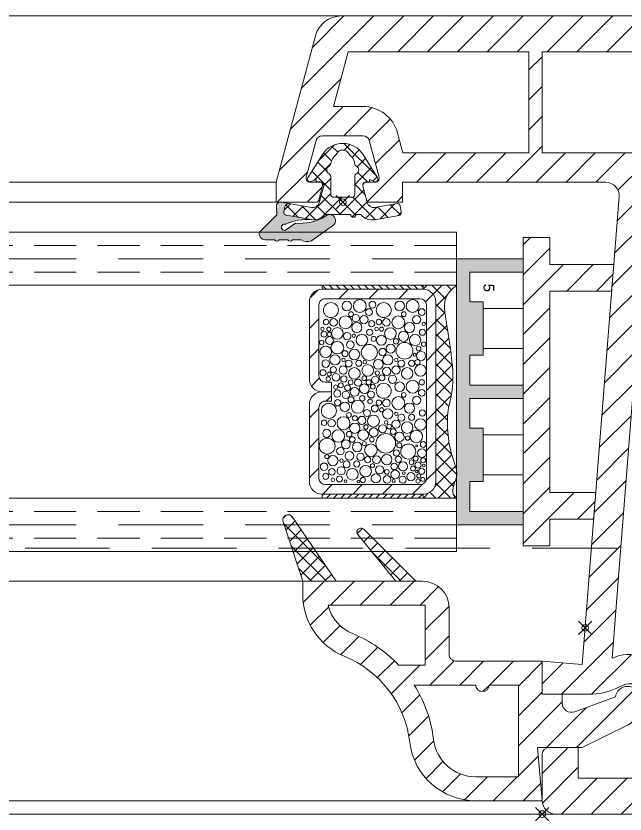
# Model space of a CAD drawing. Header units: millimetres. Extents: x -20000 to 230000, y -17405 to 24510.
# Drawn here: x 145219 to 145264.7, y -5972.1 to -5912.1 of the extents above; entities that cross this region are included whole.
import ezdxf

# ---------------------------------------------------------------- set-up
doc = ezdxf.new("R2010")
doc.units = ezdxf.units.MM
doc.header["$PDMODE"] = 35
doc.header["$PDSIZE"] = 0.5
doc.linetypes.add('CACHE', pattern=[9.524999999999999, 6.35, -3.175])
doc.layers.get('0').update_dxf_attribs({"lineweight": 13})
doc.layers.add('0 - Invisible', color=43, linetype='Continuous', lineweight=0, plot=False)
for name, color, linetype, lineweight in [('1 - Acier', 160, 'Continuous', 13), ('1 - INTERROMPU', 253, 'CACHE', 13), ('1 - Joint', 7, 'Continuous', 13), ('1 - PVC', 7, 'Continuous', 13), ('1 - Silicone', 40, 'Continuous', 13), ('1 - Vitrage', 252, 'Continuous', 13)]:
    doc.layers.add(name, color=color, linetype=linetype, lineweight=lineweight)
doc.styles.get("Standard").update_dxf_attribs({"font": 'ARIALUNI.TTF'})
pattern_1 = [(45, (-2912.384163688289, -784.688370395525), (-0.561266007566822, 0.5612660075668221), []), (135, (-2912.384163688289, -784.688370395525), (-0.5612660075668221, -0.561266007566822), [])]

# ---------------------------------------------------------------- blocks, each defined once
blk = doc.blocks.new('*U426')
at = {"layer": '1 - Acier'}
h = blk.add_hatch(dxfattribs=at)
h.set_pattern_fill('ANSI31', color=256, scale=0.5, style=0)
h.set_pattern_definition([(45, (-53.19801074219868, 0), (-1.122532015133644, 1.122532015133644), [])])
h.paths.add_polyline_path([(-1.1875, 10.3477518648142, -0.4142135623730951), (-0.7124999999941792, 9.872751864837483), (-0.7124999999941792, 9.38908773806179), (0, 9.38908773806179), (0, 10.11025186482584, 0.4142135623730951), (-0.9499999999970896, 11.06025186483748), (-6.75, 11.06025186483748, 0.4142135623730951), (-7.69999999999709, 10.11025186482584), (-7.69999999999709, 2.510251864849124, 0.4142135623730951), (-6.75, 1.560251864837483), (6.75, 1.560251864837483, 0.4142135623730951), (7.69999999999709, 2.510251864849124), (7.69999999999709, 10.11025186482584, 0.4142135623730951), (6.75, 11.06025186483748), (0.9499999999970896, 11.06025186483748, 0.4142135623730951), (0, 10.11025186482584), (0, 9.38908773806179), (0.7124999999941792, 9.38908773806179), (0.7124999999941792, 9.872751864837483, -0.4142135623730951), (1.1875, 10.3477518648142), (6.51249999999709, 10.3477518648142, -0.4142135623730951), (6.98750000000291, 9.872751864837483), (6.98750000000291, 2.747751864837483, -0.4142135623730951), (6.51249999999709, 2.272751864860766), (-6.51249999999709, 2.272751864860766, -0.4142135623730951), (-6.98750000000291, 2.747751864837483), (-6.98750000000291, 9.872751864837483, -0.4142135623730951), (-6.51249999999709, 10.3477518648142)])
at = {"layer": '1 - Silicone'}
h = blk.add_hatch(dxfattribs=at)
h.set_pattern_fill('ANSI31', color=256, scale=3, style=0)
h.set_pattern_definition([(135, (89.459622366252, 19.91780985944206), (0.2651650429449553, 0.2651650429449554), [])])
h.paths.add_polyline_path([(-8, 2.510251864849124), (-7.69999999999709, 2.510251864849124), (-7.69999999999709, 10.11025186482584), (-8, 10.11025186482584)])
h = blk.add_hatch(dxfattribs=at)
h.set_pattern_fill('ANSI31', color=256, scale=3, style=0)
h.set_pattern_definition([(45, (-89.459622366252, 19.91780985944206), (-0.2651650429449553, 0.2651650429449554), [])])
h.paths.add_polyline_path([(8, 10.11025186482584), (7.69999999999709, 10.11025186482584), (7.69999999999709, 2.510251864849124), (8, 2.510251864849124)])
h = blk.add_hatch(dxfattribs=at)
h.set_pattern_fill('ANSI37', color=256, scale=0.25, style=0)
h.set_pattern_definition([(45, (-53.19801074219868, 0), (-0.561266007566822, 0.5612660075668221), []), (135, (-53.19801074219868, 0), (-0.5612660075668221, -0.561266007566822), [])])
edge = h.paths.add_edge_path()
edge.add_arc((-6.749999999992724, 2.510251864841848), 0.9500000000043655, 179.9999999995612, 269.99999999956117, ccw=False)
edge.add_line((-7.69999999999709, 2.510251864849124), (-8, 2.510251864849124))
edge.add_line((-8, 2.510251864849124), (-8, 0))
edge.add_spline(control_points=[(-8, 0), (-7.749158888022066, 0.2996287426212803), (-7.065668919633026, 1.116054878686555), (-5.050182198901894, 0.7290615459787659), (-1.226558868540451, 0.1279857424087822), (0.4831784656707896, 0.4120076916296966), (1.645613551969291, 0.7486455142498016), (4.917681798557169, 0.5669472817680798), (6.112650846815086, -0.4317161049693823), (7.446598670867388, 0.541274897637777), (7.900112834409811, 0.09769838355714455), (8, 0)], knot_values=[0, 0, 0, 0, 1.112924404751499, 3.032488016889314, 5.381324647368125, 7.006547889452079, 8.100712161957654, 8.980185514189818, 10.78481852566003, 12.19025272182816, 12.5872383566303, 12.5872383566303, 12.5872383566303, 12.5872383566303], degree=3, periodic=0)
edge.add_line((8, -1.313833515139207e-16), (8, 2.510251864849124))
edge.add_line((8, 2.510251864849124), (7.69999999999709, 2.510251864849124))
edge.add_arc((6.749999999992724, 2.510251864841848), 0.9500000000043655, -89.99999999956123, 4.3877435018657707e-10, ccw=False)
edge.add_line((6.75, 1.560251864837483), (-6.75, 1.560251864837483))
at = {"layer": '0 - Invisible'}
for p, q in [((-8, 2.510251864849124), (-8, 0)), ((8, 2.510251864849124), (8, -1.307277034172193e-16))]:
    blk.add_line(p, q, dxfattribs=at)
at = {"layer": '1 - Acier'}
blk.add_lwpolyline([(0, 9.38908773806179), (0, 10.11025186482584, 0.414213562373095), (-0.9499999999970896, 11.06025186483748), (-6.75, 11.06025186483748, 0.414213562373095), (-7.69999999999709, 10.11025186482584), (-7.69999999999709, 2.510251864849124, 0.414213562373095), (-6.75, 1.560251864837483), (6.75, 1.560251864837483, 0.414213562373095), (7.69999999999709, 2.510251864849124), (7.69999999999709, 10.11025186482584, 0.414213562373095), (6.75, 11.06025186483748), (0.9499999999970896, 11.06025186483748, 0.414213562373095), (0, 10.11025186482584)], format="xyb", dxfattribs=at)
blk.add_lwpolyline([(0.7124999999941792, 9.38908773806179), (0.7124999999941792, 9.872751864837483, -0.414213562373095), (1.1875, 10.3477518648142), (6.51249999999709, 10.3477518648142, -0.414213562373095), (6.98750000000291, 9.872751864837483), (6.98750000000291, 2.747751864837483, -0.414213562373095), (6.51249999999709, 2.272751864860766), (-6.51249999999709, 2.272751864860766, -0.414213562373095), (-6.98750000000291, 2.747751864837483), (-6.98750000000291, 9.872751864837483, -0.414213562373095), (-6.51249999999709, 10.3477518648142), (-1.1875, 10.3477518648142, -0.414213562373095), (-0.7124999999941792, 9.872751864837483), (-0.7124999999941792, 9.38908773806179)], format="xyb", close=True, dxfattribs=at)
at = {"layer": '1 - PVC'}
for centre, radius in [((-4.729942031975952, 10.08358506078366), 0.1304911944690592), ((-3.704551276110578, 10.13459974146099), 0.1706840304579873), ((-2.9942533528083, 9.836914076586254), 0.4350627535295644), ((-1.424754199746531, 10.03242908604443), 0.23174295410294), ((4.086012864951044, 9.723909323860426), 0.5965953680038724), ((5.642444611657993, 9.955695558921434), 0.2826706941264143), ((-6.137497066985816, 9.444137261423748), 0.5630221853439252), ((-5.241780187585391, 9.8022279246361), 0.2047352622431617), ((-4.704349802937941, 9.597604895650875), 0.153551232507084), ((-4.331740212684963, 9.965691577497637), 0.2186615354125711), ((-4.322448524762876, 9.564384946745122), 0.159941097440524), ((-3.849088644201402, 9.547813578421483), 0.2933412438399373), ((-2.115735816900269, 9.827806057000998), 0.2860947211152762), ((-1.322386568615912, 9.572027053276543), 0.1491651863775305), ((-0.9640996455273125, 9.64876058039954), 0.1638331219848229), ((1.441539900013595, 9.597604605660308), 0.5630221853439252), ((2.362849008452031, 9.392981576675083), 0.2815106643214449), ((2.33725677941402, 9.95569526887266), 0.2047352622431617), ((3.126904186618049, 9.7572517155495), 0.3023552766260995), ((4.87468716406147, 9.751072239887435), 0.153551232507084), ((5.181790057424223, 9.290669917187188), 0.3838787237936003), ((6.026323335448978, 9.367403734300751), 0.2427728045124336), ((6.359018029499566, 9.827806057000998), 0.2288759560871696), ((-5.21618795854738, 9.239514232438523), 0.2815106643214449), ((-4.386974135530181, 8.961626380507369), 0.4350627535295644), ((-3.321527250576764, 8.959829485131195), 0.479233124035237), ((-2.397246909575188, 9.13720257289242), 0.3838787237936003), ((-1.655081691031228, 9.265092074812856), 0.2303274912864026), ((-1.092059505681391, 9.060469045769423), 0.286121301862599), ((-0.3498938587872544, 9.086046888143755), 0.1556669747409229), ((0.1363524961197982, 8.958157386281528), 0.2671750342862675), ((0.8273341132880887, 8.932579253916629), 0.241396616526147), ((3.331837526406161, 8.89254573659855), 0.4718566315283974), ((4.469553095346782, 8.732422394386958), 0.2818196533036593), ((6.563753291746252, 8.8046897520544), 0.2186426451905882), ((6.61493732148665, 9.290669917187188), 0.1378062042965978), ((-6.444599960363121, 8.241976059798617), 0.3582869231007635), ((-5.21618795854738, 8.344287429295946), 0.4862459265646066), ((-4.171716697979718, 8.227095487731276), 0.2791177461331245), ((-2.859523877559695, 8.382427108968841), 0.2228452763525326), ((-2.397246909575188, 8.49775506358128), 0.1279594318143609), ((-1.629489461993217, 8.523332905955613), 0.3071028933647995), ((-0.9640996455273125, 8.472177221206948), 0.2359395261562955), ((-0.477853290605708, 8.702378382557072), 0.1863038658380646), ((-0.2987102574115852, 8.190820085059386), 0.2200702266678735), ((0.2387201272504171, 8.318709586921614), 0.2756123009411156), ((1.134437006650842, 8.395443404093385), 0.3582869231007635), ((2.362849008452031, 8.497754773590714), 0.4862459265646066), ((3.954380619048607, 8.321133011661004), 0.3351559899443361), ((5.181790057424223, 8.65122240781784), 0.1279594318143609), ((5.463301150099142, 8.267553612182382), 0.2559188636287217), ((5.949547505020746, 8.676800250192173), 0.3071028933647995), ((6.717304952602717, 8.344287719286513), 0.1023676311216377), ((-5.830394173623063, 7.93504108133493), 0.1791434615503249), ((-5.53449759731302, 7.571228680782951), 0.2767394945523292), ((-4.832309663106571, 7.500216600950807), 0.3838787237934866), ((-4.218175137764774, 7.727159267175011), 0.1299664162407809), ((-3.535752278345171, 7.988507714733714), 0.2815984581081064), ((-2.79809549608035, 7.68063964281464), 0.3971609110899639), ((-2.115735816900269, 8.114086267945822), 0.2559188636287217), ((-1.373570598356309, 7.679262077610474), 0.4350627535295644), ((-0.7081807818904053, 7.960619213699829), 0.1863042777245166), ((0.008393064315896481, 7.653684235236142), 0.3366046100935174), ((0.5970070503390161, 7.93504108133493), 0.2186426451905882), ((1.134437006650842, 7.423483073827811), 0.4862463549151244), ((1.748642793376348, 8.08850842557149), 0.1791434615503249), ((1.996931690897327, 7.647097596054664), 0.1894763028313595), ((2.74672730389284, 7.653683945187367), 0.3838787237934866), ((3.189364977821242, 8.077753517689416), 0.2094311075041148), ((3.592520993843209, 7.843158845498692), 0.2104071936765576), ((4.157249139272608, 7.47180047078291), 0.3608901064208443), ((4.819023803225718, 8.050400777196046), 0.333805417815091), ((6.205466368643101, 7.832729421847034), 0.4350627535295644), ((-6.444599960363121, 7.27001572959125), 0.4862463549151244), ((-5.420923649144243, 6.963080751127563), 0.3071033217153172), ((-3.886255396006163, 7.117213119461667), 0.4350627535295644), ((-2.141327617588104, 7.346749256714247), 0.2303270629358849), ((-0.6825889812025707, 7.397905231453478), 0.2671755278788019), ((-0.2219344269833528, 6.937502908753231), 0.3619205064893056), ((0.4946389908727724, 7.090970252989791), 0.2062435416014411), ((2.158113317855168, 7.116548095364124), 0.3071033217153172), ((3.256471613014583, 7.021778010268463), 0.400980866707926), ((4.902132789895404, 7.214644779072842), 0.276379983369832), ((5.437709349411307, 7.500216600950807), 0.2303270629358849), ((5.975139305708581, 6.835191249207128), 0.4350623251790466), ((6.640529122174485, 7.039814568241127), 0.1948857575772109), ((6.742896753290552, 7.372327389079146), 0.1054638133756591), ((-5.983945406129351, 6.579412245482672), 0.2557790037435552), ((-5.113820327431313, 6.374789216497447), 0.23174295410294), ((-4.47402274000342, 6.528256560734008), 0.2303270629358849), ((-2.951408347231336, 6.556981076748343), 0.6020465559035129), ((-2.227172892075032, 6.892002234148094), 0.1318541994003092), ((-1.60389766129083, 6.681723904970568), 0.4350623251790466), ((-1.015283675253158, 6.937502908753231), 0.1791434615504386), ((-0.7081807818904053, 6.604990087857004), 0.1948857575772109), ((0.2131283265480306, 6.425944901246112), 0.2571938778071938), ((0.7249664821574697, 6.502678718359675), 0.1791434615504386), ((1.59509156087006, 6.732879589719232), 0.2557790037435552), ((2.209297347595566, 6.246899714635219), 0.4469304678795466), ((2.651479486492462, 6.813138493278529), 0.1641885285907497), ((3.9012115157675, 6.939520133717451), 0.1532058727340186), ((4.396252001519315, 6.443177703855326), 0.4744361557911534), ((5.105014226995991, 6.681723904970568), 0.2303270629358849), ((-6.546967591479188, 6.323633241758216), 0.2571943040343269), ((-6.137497066985816, 5.479562413413078), 0.5630221853439252), ((-5.241780187585391, 5.837653076625429), 0.2047352622431617), ((-4.704349802937941, 6.016698553226888), 0.1378060966446493), ((-3.870769249391742, 5.649349264160264), 0.3699154485080606), ((-3.968331972893793, 6.23294094656012), 0.1887313055500331), ((-2.064552215510048, 5.88880905136466), 0.3664117266817788), ((-1.399162399044144, 5.965542578487657), 0.1618488378225483), ((-0.8873242434492568, 6.119010212772992), 0.2756125910329357), ((-0.06838276612688787, 5.479562413413078), 0.5630221853439252), ((-0.375485659489641, 6.298055399383884), 0.1809598086996435), ((0.8273341132880887, 5.837653076625429), 0.2047352622431617), ((1.262396438454743, 6.144588055147324), 0.2609819688968519), ((3.061862370930612, 6.22275853951578), 0.337742012793532), ((3.882628139865119, 5.323911548708566), 0.7389233036374208), ((3.598715452477336, 6.366909478529124), 0.170778152640939), ((5.105014226995991, 6.016698553226888), 0.2917816469250122), ((5.556164380570408, 6.320589509210549), 0.1540978381924135), ((5.872771674592514, 5.786497391876765), 0.3091993208051624), ((6.512569690356031, 6.067854237975553), 0.3442194640872885), ((-5.21618795854738, 5.274939384369645), 0.2815106643214449), ((-4.704349802937941, 5.633030047640204), 0.153551232507084), ((-4.370971784053836, 4.975713158666622), 0.4350627535295644), ((-2.983929255104158, 5.562898631789722), 0.2770954557032161), ((-2.397246909575188, 5.17262772488175), 0.3838787237936003), ((-1.527121830862598, 5.249361252004746), 0.3091993208051624), ((-1.040875475955545, 5.607451915275306), 0.2201093012692652), ((0.8529263423261, 5.274939384369645), 0.2815106643214449), ((1.364764497935539, 5.633030047640204), 0.153551232507084), ((1.671867391298292, 5.17262772488175), 0.3838787237936003), ((2.311664978726185, 5.300517226743978), 0.1378060966446493), ((2.781046912888996, 5.559704151150072), 0.2986839400837198), ((5.105014226995991, 5.249361252004746), 0.3872722664144502), ((6.026323335448978, 5.249361252004746), 0.1791430331998072), ((6.589345092434087, 5.223783409630414), 0.2861213537115745), ((-5.21618795854738, 4.379712581285276), 0.4862459265646066), ((-3.243580312817357, 4.9579438600922), 0.3418810529800306), ((-1.629489461993217, 4.558758057886735), 0.3071028933647995), ((-0.938507844824926, 4.814537061669398), 0.3091993208051624), ((0.8529263423261, 4.379712581285276), 0.4862459265646066), ((2.439624838880263, 4.558758057886735), 0.3071028933647995), ((2.622055807965808, 5.065358271676814), 0.1704230043335194), ((2.996820555301383, 4.757090889674146), 0.2163009530602672), ((5.61685238260543, 4.68664755980717), 0.2427727128522347), ((6.231058597681113, 4.609913742635399), 0.3236971775936311), ((6.717304952602717, 4.737803244555835), 0.1144380428609179), ((-6.444599960363121, 4.277401211787947), 0.3582869231007635), ((-4.163973624701612, 3.994408636237495), 0.3807645178774328), ((-3.795403336058371, 4.547453097504331), 0.2018763355555447), ((-3.07942715898389, 3.916942480660509), 0.6303294889695862), ((-2.397246909575188, 4.533180215512402), 0.1279594318143609), ((-2.115735816900269, 4.149511419935152), 0.2559188636287217), ((-0.375485659489641, 4.277401211787947), 0.3582869231007635), ((1.671867391298292, 4.533180215512402), 0.1279594318143609), ((1.953378483973211, 4.149511419935152), 0.2559188636287217), ((3.39842795667937, 4.293691541446606), 0.3549027851979092), ((4.026133098173887, 4.309264634590363), 0.1920535013713769), ((4.608928414585534, 4.523694147734204), 0.2385236552073018), ((5.079422426308156, 4.379712581285276), 0.2359395890329825), ((5.61685238260543, 4.021621918072924), 0.3433143821181857), ((6.61493732148665, 4.047200050437823), 0.2634507176108702), ((-6.444599960363121, 3.30544088158058), 0.4862463549151244), ((-5.830394173623063, 3.97046623332426), 0.1791434615503249), ((-4.832309663106571, 3.535641752940137), 0.3838787237934866), ((-2.141327617588104, 3.382174408703577), 0.2303270629358849), ((-1.373570598356309, 3.714687229541596), 0.4350627535295644), ((-0.375485659489641, 3.30544088158058), 0.4862463549151244), ((0.2387201272504171, 3.97046623332426), 0.1791434615503249), ((1.236804637766909, 3.535641752940137), 0.3838787237934866), ((1.927786683270824, 3.382174408703577), 0.2303270629358849), ((2.69554370251717, 3.714687229541596), 0.4350627535295644), ((3.484117967775092, 3.675759192148689), 0.1674285200812467), ((4.499492978735361, 3.632633703469764), 0.5666972293700361), ((6.128690966565046, 3.97046623332426), 0.1055147284599594), ((6.384609830187401, 3.433330383442808), 0.3071028933646858), ((-5.420923649144243, 2.998505903058685), 0.3071033217153172), ((-3.879544732451905, 3.117324044811539), 0.4219539562993267), ((-3.242547903035302, 2.856374907307327), 0.1705832651466646), ((-2.695370723726228, 2.665704343962716), 0.3427093886289571), ((-2.778479710395914, 3.144277475221315), 0.1121041950472819), ((-2.213751565024722, 2.942825539706973), 0.2027216166904365), ((-1.60389766129083, 2.717149056959897), 0.4350623251790466), ((0.6481906517292373, 2.998505903058685), 0.3071033217153172), ((2.46521663958265, 2.717149056959897), 0.4350623251790466), ((3.360228795092553, 3.026281346479664), 0.4631901307601599), ((4.060202620690688, 3.001524121500552), 0.07247477959026583), ((5.028238396567758, 3.075239720230456), 0.1863042777245166), ((5.309749489242677, 3.382174408703577), 0.1809602327496846), ((5.514484751489363, 2.89619424357079), 0.2317433478286518), ((5.770404043461895, 3.279862749215681), 0.1863043573527316), ((6.000731106396415, 2.998505903058685), 0.09225758446010592), ((6.717304952602717, 2.89619424357079), 0.1556669747410257), ((-5.983945406129351, 2.614837397472002), 0.2557790037435552), ((-5.102950312546454, 2.466648268920835), 0.1249587126026353), ((-4.47402274000342, 2.563681712723337), 0.2303270629358849), ((-3.576532464358024, 2.47403550540912), 0.1654692380745701), ((-0.7081807818904053, 2.614837397472002), 0.1998345246477051), ((0.08516889474412892, 2.614837397472002), 0.2557790037435552), ((1.59509156087006, 2.563681712723337), 0.2303270629358849), ((3.964704716752749, 2.506379621918313), 0.2172924322320502), ((4.618736307427753, 2.607205417181831), 0.330207592204367), ((5.156198256736388, 2.512525737984106), 0.186304357352841), ((5.540076980527374, 2.461370053235441), 0.1055147284599594), ((5.975139305708581, 2.614837397472002), 0.2288759560871696), ((6.333426228811732, 2.845038558822125), 0.1492033859373313), ((6.589345092434087, 2.538103580358438), 0.1492039024407745)]:
    blk.add_circle(centre, radius, dxfattribs=at)
at = {"layer": '1 - Silicone'}
for points in [[(-8, 10.11025186482584), (-7.69999999999709, 10.11025186482584), (-7.69999999999709, 2.510251864849124), (-8, 2.510251864849124)], [(8, 10.11025186482584), (7.69999999999709, 10.11025186482584), (7.69999999999709, 2.510251864849124), (8, 2.510251864849124)]]:
    blk.add_lwpolyline(points, close=True, dxfattribs=at)
blk.add_open_spline([(-8, 0), (-7.749158888022066, 0.2996287426212803), (-7.065668919633026, 1.116054878686555), (-5.050182198901894, 0.7290615459787659), (-1.226558868540451, 0.1279857424087822), (0.4831784656707896, 0.4120076916296966), (1.645613551969291, 0.7486455142498016), (4.917681798557169, 0.5669472817680798), (6.112650846815086, -0.4317161049693823), (7.446598670867388, 0.541274897637777), (7.900112834409811, 0.09769838355714455), (8, 0)], degree=3, knots=[0, 0, 0, 0, 1.112924404751499, 3.032488016889314, 5.381324647368125, 7.006547889452079, 8.100712161957654, 8.980185514189818, 10.78481852566003, 12.19025272182816, 12.5872383566303, 12.5872383566303, 12.5872383566303, 12.5872383566303], dxfattribs=at)
blk = doc.blocks.new('Rehau - Support calle de vitrage')
at = {"layer": '1 - PVC'}
h = blk.add_hatch(dxfattribs=at)
h.set_pattern_fill('ANSI31', color=256, scale=0.5, angle=180, style=0)
h.set_pattern_definition([(225, (-99742.68553585748, -319414.7135029583), (1.122532015133644, -1.122532015133644), [])])
h.paths.add_polyline_path([(7.570718391056289, 4.053241334130234), (7.570718391056289, 0.5969900599761786), (9.570718391056289, 0.7547003403619783), (9.570718391056289, 4.053241334130234), (11.58560638480412, 4.053241334130234), (11.58560638480412, 6.053241334130234), (-11.58560638480412, 6.053241334130234), (-11.58560638480412, 4.053241334130234), (-9.570718391056289, 4.053241334130234), (-9.570718391056289, -0.7547003404738462), (-7.570718391056289, -0.5969900600880464), (-7.570718391056289, 4.053241334130234)])
for p, q in [((-11.58560638480412, 4.053241334130234), (-11.58560638480412, 6.053241334130234)), ((-11.58560638480412, 6.053241334130234), (11.58560638480412, 6.053241334130234)), ((11.58560638480412, 6.053241334130234), (11.58560638480412, 4.053241334130234)), ((-9.570718391056289, 4.053241334130234), (-11.58560638480412, 4.053241334130234)), ((-9.570718391056289, -0.7547003404738462), (-9.570718391056289, 4.053241334130234)), ((7.570718391056289, 4.053241334130234), (-7.570718391056289, 4.053241334130234)), ((-7.570718391056289, 4.053241334130234), (-7.570718391056289, -0.5969900600880464)), ((7.570718391056289, 0.5969900599761786), (7.570718391056289, 4.053241334130234)), ((11.58560638480412, 4.053241334130234), (9.570718391056289, 4.053241334130234)), ((9.570718391056289, 4.053241334130234), (9.570718391056289, 0.7547003403619783)), ((9.570718391056289, 0.7547003403619783), (7.570718391056289, 0.5969900599761786)), ((-7.570718391056289, -0.5969900600880464), (-9.570718391056289, -0.7547003404738462))]:
    blk.add_line(p, q, dxfattribs=at)
blk.add_lwpolyline([(-11.58560638480412, 6.053241334130234), (-11.58560638480412, 4.053241334130234), (-9.570718391056289, 4.053241334130234), (-9.570718391056289, -0.7547003404738462), (-7.570718391056289, -0.5969900600880464), (-7.570718391056289, 4.053241334130234), (7.570718391056289, 4.053241334130234), (7.570718391056289, 0.5969900599761786), (9.570718391056289, 0.7547003403619783), (9.570718391056289, 4.053241334130234), (11.58560638480412, 4.053241334130234), (11.58560638480412, 6.053241334130234)], close=True, dxfattribs=at)
blk = doc.blocks.new('Rehau - Doucine 16.5x18')
at = {"layer": '1 - Joint', "linetype": 'ByBlock'}
h = blk.add_hatch(dxfattribs=at)
h.set_pattern_fill('ANSI37', color=256, scale=0.25, style=0)
h.set_pattern_definition(pattern_1)
h.paths.add_polyline_path([(-8.50000000000091, 15.5), (-8.50000000000091, 18), (-12.97440279778539, 19.47977011835519, 0.08001909372935286), (-13.10000000000036, 19.5, 0.4142135623730951), (-13.50000000000091, 19.09999999999991, 0.2487699381560555), (-13.32437368451883, 18.76885584755973)])
h = blk.add_hatch(dxfattribs=at)
h.set_pattern_fill('ANSI37', color=256, scale=0.25, style=0)
h.set_pattern_definition(pattern_1)
h.paths.add_polyline_path([(-8.50000000000091, 9.5), (-8.50000000000091, 11), (-12.01064041157342, 13.85695043761029, 0.6317989102153458), (-12.50000000000045, 13.62426406871191, 0.1989123673792611), (-12.41213203435655, 13.41213203435609)])
at = {"layer": '1 - PVC', "linetype": 'ByBlock'}
h = blk.add_hatch(dxfattribs=at)
h.set_pattern_fill('ANSI31', color=256, scale=0.5, style=0)
h.set_pattern_definition([(45, (-2912.384163688289, -784.688370395525), (-1.122532015133644, 1.122532015133644), [])])
h.paths.add_polyline_path([(-3.000000000000455, 7, -0.4142135623732283), (-2.5, 6.5), (-2.499999999999545, 0), (0, 0), (-4.547473508864641e-13, -1.500000000000114), (0.6561773323446687, -1.5, -0.5205670505521569), (1.313962166894271, -2.439414100327667), (0.1999999999989086, -5.5, 0.3811307581006518), (-0.6000000000003638, -6.397056274847273, 0.4142135623735745), (0.3029437251507261, -7.300000000000068), (0.9421511476994056, -7.300000000000068, 0.2852788825171162), (2.286756852013241, -6.464857503474832), (3.999999999999091, -2.999999999999773), (3.999999999999091, 0.3499546541038399), (8, 1.13686837721616e-13), (7.999999999999545, 5, 0.3799006046681088), (3.591390912251427, 9.964902495408069, -0.2727363566404614), (-2.87014754928623, 14.88797941848509, 0.3048489699458664), (-7.5, 18), (-8.50000000000091, 18), (-8.50000000000091, 15.5), (-8.50000000000091, 11), (-8.50000000000091, 9.5), (-8.50000000000091, 9, 0.4142135623729952), (-6.499999999999545, 7)])
h.paths.add_polyline_path([(-6.700000000000273, 8.800000000000068), (-6.700000000000273, 16.09838667696624, -0.2370242116949347), (-4.536894431543715, 14.20830682783026, 0.1067883269849329), (-2.200000000000273, 10.79224976384876), (-2.200000000000273, 8.800000000000182)], flags=16)
h.paths.add_polyline_path([(-0.7000000000002728, 9.625789604116108, 0.1117876743847759), (3.378490183840768, 8.177537597061132, -0.3799006046680456), (6.199999999999818, 5), (6.199999999999818, 1.800000000000182), (-0.7000000000002728, 1.800000000000296), (-0.7000000000007276, 4, 1), (-0.7000000000007276, 4.999999999999545)], flags=16)
at = {"layer": '1 - Joint', "linetype": 'ByBlock'}
for points in [[(-8.50000000000091, 18), (-12.97440279778539, 19.47977011835519, 0.08001909372935286), (-13.10000000000036, 19.5, 0.414213562373095), (-13.50000000000091, 19.09999999999991, 0.2487699381560556), (-13.32437368451883, 18.76885584755973), (-8.50000000000091, 15.5)], [(-8.50000000000091, 11), (-12.01064041157315, 13.85695043761007, 0.1724541519307298), (-12.20000000000027, 13.92426406871164, 0.414213562373095), (-12.50000000000045, 13.62426406871191, 0.1989123673792611), (-12.41213203435655, 13.41213203435609), (-8.50000000000091, 9.5)]]:
    blk.add_lwpolyline(points, format="xyb", dxfattribs=at)
at = {"layer": '1 - PVC', "linetype": 'ByBlock'}
for points in [[(0.3029437251516356, -7.29999999999859, -0.414213562373095), (-0.6000000000003638, -6.397056274847273, -0.3811307581005232), (0.1999999999989086, -5.5), (1.313962166894271, -2.439414100327667, 0.5205670505517884), (0.6561773323446687, -1.5), (0, -1.5), (0, 0), (-2.5, 0), (-2.500000000000455, 6.5, 0.414213562373095), (-3.000000000000455, 7), (-6.499999999999545, 6.999999999998863, -0.414213562373095), (-8.50000000000091, 9), (-8.50000000000091, 9.5), (-8.50000000000091, 11), (-8.50000000000091, 15.5), (-8.50000000000091, 18), (-7.5, 18.00000000000034, -0.3048489699458998), (-2.87014754928623, 14.88797941848509, 0.2727363566404615), (3.591390912251882, 9.964902495407728, -0.3799006046680661), (7.999999999999545, 5), (7.999999999999545, 0), (3.999999999999091, 0.3499546541038399), (3.999999999999091, -3), (2.286756852014605, -6.464857503475287, -0.2852788825170653), (0.9421511476994056, -7.300000000000068)], [(-2.200000000001637, 10.79224976385001, -0.106788326984897), (-4.536894431543715, 14.20830682783026, 0.2370242116948932), (-6.700000000000273, 16.09838667696624), (-6.700000000000273, 8.800000000000182), (-2.200000000000273, 8.800000000000182)], [(3.378490183841222, 8.17753759706136, -0.3799006046680661), (6.199999999999818, 5), (6.199999999999818, 1.800000000000182), (-0.7000000000007276, 1.800000000000182), (-0.7000000000007276, 4, 0.9999999999999999), (-0.7000000000007276, 4.999999999999545), (-0.6999999999998181, 9.62578960411588, 0.1117876743847635)]]:
    blk.add_lwpolyline(points, format="xyb", close=True, dxfattribs=at)
blk = doc.blocks.new('*U428')
at = {"layer": '1 - Joint', "linetype": 'ByBlock'}
blk.add_hatch(color=256, dxfattribs=at).paths.add_polyline_path([(2.837325350334595, 3.139991519083196), (2.837230218505284, 3.783950421553527, 0.5773502691894579), (2.837179043450761, 4.130360579289117), (2.837082144486431, 4.786281435543059, 0.5773502691909409), (2.837030969431908, 5.132691593276831), (2.836925737877665, 5.845016760584257, 0.4193348017584231), (2.27370869603874, 6.282638477367072), (0.9436061346323195, 4.973423669500335), (0.3123396824385063, 5.000109868433356, 0.4776593921746675), (0.003963884089444891, 4.649794824750643), (0.1108990051861845, 4.024656032906933, -0.406954113261026), (0.3554536081701379, 4.364833528126837), (0.7494759464625539, 4.434306012226443, -0.4186793779256662), (0.9816712415331502, 4.269069366799158), (1.304053628361999, 2.355574123706901, -0.1252863138081158), (1.658837343635242, 4.297025540807226, -1.387029410552403), (2.110892919166418, 4.301161987306841), (1.585120378506418, 3.56910120961038, -0.153630631233487), (1.052299900505204, 1.300656256895308, 0.167658565838902), (0.9341191521853036, 1.032052687149189), (0.9341191521853036, 0.9581185570023079, 0.7449870863440491), (1.777665545088894, 0.7801199396617445), (2.905789576016105, 2.370638600377788, 0.2506215972346258)])
h = blk.add_hatch(dxfattribs=at)
h.set_pattern_fill('ANSI37', color=256, scale=0.25, style=0)
h.set_pattern_definition([(45, (0, 0), (-0.561266007566822, 0.5612660075668221), []), (135, (0, 0), (-0.5612660075668221, -0.561266007566822), [])])
h.paths.add_polyline_path([(0.9341191521853036, 0.9581185570023079, -0.04115551601890488), (0.9341191521853036, 1.032052687149189), (0.9341191521853036, 1.363633654231307, 0.2771051803063581), (1.304053628362454, 2.355574123705082), (0.981165421449078, 4.272071653411331, 0.4142135623735269), (0.7494759464620991, 4.434306012226443), (0.3554536081701379, 4.364833528126837, 0.4069541132610259), (0.1108990051861845, 4.024656032906933), (0.3987534679972673, 2.341869411793596, -0.388878731853411), (0.0357591140418666, 1.772082409815994), (-1.225078089887574, 1.434242099237963, -0.4142135623730951), (-1.525078089887756, 1.734242099237236), (-1.525078089887756, 2.010642202159943), (-1.714314720503807, 2.010642202159943), (-1.543816532480377, 2.376276746312215, 0.1095178116833867), (-1.525078089887301, 2.460800398659558, 0.414213562372962), (-1.725078089887574, 2.660800398660286, 0.1408717361745996), (-1.831281991344894, 2.63027231761771), (-3.57761294758302, 1.535889472777854, 0.2582714339693256), (-4.421777834461864, 0.01064220215994364, 0.2582714339694442), (-3.577612947582566, -1.514605068457967), (-1.83128199134535, -2.608987913296005, 0.1408717361754908), (-1.725078089887575, -2.639515994340399, 0.4142135623730951), (-1.525078089887757, -2.439515994339672, 0.1095178116837978), (-1.543816532480378, -2.354992341990509), (-1.714314720503808, -1.989357797840057), (-1.525078089887757, -1.989357797840057), (-1.525078089887757, -1.789357797841148, -0.414213562373428), (-1.22507808988712, -1.489357797840057), (0.03575911404186594, -1.827198108418088, -0.3888787318534718), (0.3987534679972664, -2.39698511039569), (0.1041466368151297, -4.067783476015393, 0.04366094290853437), (0.1011081874175936, -4.102513111547523, 0.3639702342659416), (0.2663785518843717, -4.299474662149805), (0.758899242387087, -4.386319348443067, 0.03772682989310878), (0.7888898933433658, -4.389301645021987, 0.3706939118394439), (0.9905904285233184, -4.224087433374734), (1.314452114771029, -2.387376540084006, 0.2713813844121956), (0.9341191521853032, -1.342260662717308), (0.9341191521853032, -0.9891440048413644, 1), (0.9341191521853033, -0.5891440048399093)])
h.paths.add_polyline_path([(-0.3658808478144236, 0.7106422021588515), (-0.3658808478144239, -0.6893577978407847, -0.4142135623735945), (-0.5658808478146967, -0.8893577978415123), (-1.902162592191417, -0.889357797839693, 0.2679491924312639), (-2.16197021332664, -1.039357797841148, -0.2679491924311203), (-2.421777834462318, -1.189357797838965, -0.2713242461924865), (-2.683452612631299, -1.036076271353522, 0.2434314752799365), (-2.913794247934675, -0.8844355081109819, -0.2106048335014689), (-3.543891381010326, -0.5238521096653124, 0.1163404642471713), (-3.648952251402989, -0.434769724362922, -0.2819206211492917), (-3.921777834462318, 0.01064220215994355, -0.2819206211492656), (-3.648952251402989, 0.45605412868099, 0.1163404642473058), (-3.543891381010326, 0.5451365139851994, -0.2106048335014686), (-2.913794247934675, 0.9057199124308687, 0.2434314752799362), (-2.683452612631299, 1.057360675673408, -0.2713242461923491), (-2.421777834462318, 1.210642202160671, -0.2679491924311201), (-2.16197021332664, 1.060642202159216, 0.2679491924306129), (-1.902162592192326, 0.9106422021595794), (-0.5658808478142416, 0.9106422021595791, -0.4142135623730951)], flags=16)
at = {"layer": '0 - Invisible', "linetype": 'ByBlock'}
blk.add_point((0, 0), dxfattribs=at)
at = {"layer": '1 - Joint', "linetype": 'ByBlock'}
for points in [[(2.110892919166418, 4.301161987306841), (1.585120378506418, 3.56910120961038, -0.153630631233487), (1.052299900505204, 1.300656256895308, 1.132680330705248), (1.777665545088894, 0.7801199396617445), (2.905789576016105, 2.370638600377788, 0.2506215972346257), (2.837325350334595, 3.139991519083196), (2.837230218505284, 3.783950421553527, 0.577350269189458), (2.837179043450761, 4.130360579289117), (2.837082144486431, 4.786281435543059, 0.5773502691894251), (2.837030969431908, 5.132691593275012), (2.836925737877665, 5.845016760584257, 0.4193348017583478), (2.27370869603874, 6.282638477367072), (0.9436061346323195, 4.973423669500335), (0.3123396824385063, 5.000109868433356, 0.4776593921746676), (0.003963884089444891, 4.649794824750643), (0.3987534679972673, 2.341869411793596, -0.3888787318534825), (0.0357591140418666, 1.772082409815994), (-1.225078089887574, 1.434242099237963, -0.414213562373095), (-1.525078089887756, 1.734242099237236), (-1.525078089887756, 2.010642202159943), (-1.714314720503807, 2.010642202159943), (-1.543816532480377, 2.376276746312215, 0.1095178116833867), (-1.525078089887301, 2.460800398659558, 0.4142135623729619), (-1.725078089887574, 2.660800398660286, 0.1408717361754908), (-1.831281991345349, 2.63027231761771), (-3.57761294758302, 1.535889472777854, 0.2582714339693255), (-4.421777834461864, 0.01064220215994364, 0.2582714339693255), (-3.577612947583475, -1.514605068457967), (-1.83128199134535, -2.608987913296005, 0.1408717361754908), (-1.725078089887575, -2.639515994340399, 0.414213562373095), (-1.525078089887757, -2.439515994339672, 0.1095178116831429), (-1.543816532479923, -2.354992341990509), (-1.714314720503808, -1.989357797840057), (-1.525078089887757, -1.989357797840057), (-1.525078089887757, -1.789357797841148, -0.414213562373095), (-1.225078089887575, -1.489357797840057), (0.03575911404186594, -1.827198108418088, -0.3888787318534718), (0.3987534679972664, -2.39698511039569), (0.1041466368151297, -4.067783476015393, 0.04366094290853437), (0.1011081874175936, -4.102513111547523, 0.3639702342662791), (0.2663785518843717, -4.299474662149805), (0.758899242387087, -4.386319348443067, 0.03772682989310878), (0.7888898933433658, -4.389301645021987, 0.3706939118394439), (0.9905904285233184, -4.224087433374734), (1.314452114771029, -2.387376540084006, 0.2713813844121955), (0.9341191521853032, -1.342260662717308), (0.9341191521853032, -0.9891440048413644, 0.9999999999999999), (0.9341191521853033, -0.5891440048399093), (0.9341191521853036, 1.363633654231307, 0.277105180306966), (1.304053628361999, 2.355574123706901, -0.1252863138081164), (1.658837343635242, 4.297025540807226, -1.387029410552403)], [(-3.648952251402989, 0.45605412868099, 0.1163404642473058), (-3.543891381010326, 0.5451365139851994, -0.2106048335014686), (-2.913794247934675, 0.9057199124308687, 0.2434314752799362), (-2.683452612631299, 1.057360675673408, -0.2713242461923491), (-2.421777834462318, 1.210642202160671, -0.2679491924311201), (-2.16197021332664, 1.060642202159216, 0.2679491924311205), (-1.902162592191416, 0.9106422021595794), (-0.5658808478142416, 0.9106422021595791, -0.414213562373095), (-0.3658808478144236, 0.7106422021588515), (-0.3658808478144239, -0.6893577978407847, -0.414213562373095), (-0.565880847814242, -0.8893577978415123), (-1.902162592191417, -0.889357797839693, 0.2679491924312639), (-2.16197021332664, -1.039357797841148, -0.2679491924311203), (-2.421777834462318, -1.189357797838965, -0.2713242461924865), (-2.683452612631299, -1.036076271353522, 0.2434314752799365), (-2.913794247934675, -0.8844355081109819, -0.2106048335014689), (-3.543891381010326, -0.5238521096653124, 0.1163404642471713), (-3.648952251402989, -0.434769724362922, -0.2819206211492917), (-3.921777834462318, 0.01064220215994355, -0.2819206211492657)]]:
    blk.add_lwpolyline(points, format="xyb", close=True, dxfattribs=at)
blk.add_lwpolyline([(1.304053628361999, 2.355574123706901), (0.981165421449078, 4.272071653411331, 0.4142135623729482), (0.7494759464625539, 4.434306012226443), (0.3554536081701379, 4.364833528126837, 0.40695411326285), (0.1108990051861845, 4.024656032905114)], format="xyb", dxfattribs=at)
blk = doc.blocks.new('*U424')
at = {"layer": '1 - PVC', "linetype": 'ByBlock', "lineweight": -2}
h = blk.add_hatch(color=0, dxfattribs=at)
h.dxf.hatch_style = 1
h.paths.add_polyline_path([(-2.75, -4), (-0.5, -4), (-0.5, 0), (0.5, 0), (0.5, -4), (2.75, -4), (2.75, -3), (6.75, -3), (6.75, -4), (9, -4), (9, 0), (10, 0), (10, -5), (-10, -5), (-10, 0), (-9, 0), (-9, -4), (-6.75, -4), (-6.750000000000001, -3), (-2.75, -3)])
at = {"layer": '1 - PVC', "color": 0, "linetype": 'ByBlock', "lineweight": -2}
for p, q in [((-10, -5), (-10, 0)), ((-10, 0), (-9, 0)), ((-10, 0), (10, 0)), ((-10, -5), (-10, 0)), ((-9, 0), (-9, -4)), ((-9, 0), (-9, -4)), ((-6.250000000000001, -3), (-6.25, 0)), ((-3.25, -3), (-3.25, 0)), ((-0.5, -4), (-0.5, 0)), ((-0.5, 0), (0.5, 0)), ((-0.5, -4), (-0.5, 0)), ((0.5, 0), (0.5, -4)), ((0.5, 0), (0.5, -4)), ((3.25, -3), (3.25, 0)), ((6.25, -3), (6.25, 0)), ((9, -4), (9, 0)), ((9, 0), (10, 0)), ((9, -4), (9, 0)), ((10, 0), (10, -5)), ((10, 0), (10, -5)), ((-6.75, -4), (-6.750000000000001, -3)), ((-6.750000000000001, -3), (-2.75, -3)), ((-6.750000000000001, -3), (-2.75, -3)), ((-6.75, -4), (-6.750000000000001, -3)), ((-2.75, -3), (-2.75, -4)), ((-2.75, -4), (-2.75, -3)), ((2.75, -4), (2.75, -3)), ((2.75, -3), (6.75, -3)), ((6.75, -3), (2.75, -3)), ((2.75, -4), (2.75, -3)), ((6.75, -3), (6.75, -4)), ((6.75, -4), (6.75, -3)), ((-9, -4), (-6.75, -4)), ((-9, -4), (-6.75, -4)), ((-2.75, -4), (-0.5, -4)), ((-2.75, -4), (-0.5, -4)), ((0.5, -4), (2.75, -4)), ((0.5, -4), (2.75, -4)), ((6.75, -4), (9, -4)), ((6.75, -4), (9, -4)), ((10, -5), (-10, -5)), ((10, -5), (-10, -5)), ((-10, -5), (10, -5))]:
    blk.add_line(p, q, dxfattribs=at)
at = {"color": 0, "linetype": 'ByBlock', "lineweight": -2}
blk.add_text('5', height=0.8000000000465661, dxfattribs=at).set_placement((-8.117477272870019, -2.977359277809422))
blk = doc.blocks.new('*U804')
at = {"layer": '0 - Invisible'}
blk.add_point((-5.000000000000512, 520.2174589245232), dxfattribs=at)
at = {"layer": '1 - PVC'}
for p, q in [((9, -1), (8.999999999999487, 518.0000481360186)), ((7.999999999998577, 512.0000481360184), (7.999999999999999, 5)), ((-51.00000000000051, 501.8840670173668), (-50.99999999999999, 15.11598111865169)), ((-8.50000000000091, 18), (-8.500000000001426, 499.0000481360182)), ((-38.49999999999999, 20), (-38.50000000000051, 497.0000481360184)), ((-37.00000000000052, 497.0000481360184), (-37, 20.00000000000001))]:
    blk.add_line(p, q, dxfattribs=at)
at = {"layer": '1 - Vitrage', "linetype": 'CACHE', "ltscale": 0.5}
for p, q in [((-33.75000000000415, 510.5611728865315), (-33.7499999999909, 6.438875249488547)), ((-31.75000000000416, 510.5611728865314), (-31.74999999999091, 6.438875249488547)), ((-13.7499999999987, 510.5611728865315), (-13.74999999999272, 6.438875249488548)), ((-11.74999999999869, 510.5611728865314), (-11.74999999999272, 6.438875249488548))]:
    blk.add_line(p, q, dxfattribs=at)
at = {"layer": '1 - Vitrage', "linetype": 'CACHE'}
for p, q in [((-32.75000000000416, 510.5611728865314), (-32.7499999999909, 6.438875249488546)), ((-12.74999999999869, 510.5611728865315), (-12.74999999999272, 6.438875249488547))]:
    blk.add_line(p, q, dxfattribs=at)
at = {"layer": '1 - Vitrage'}
for points in [[(-34.75000000000416, 510.5611728865315), (-30.75000000000416, 510.5611728865315), (-30.74999999999091, 6.438875249488547), (-34.7499999999909, 6.438875249488548)], [(-10.7499999999987, 510.5611728865316), (-14.7499999999987, 510.5611728865316), (-14.74999999999272, 6.438875249488547), (-10.74999999999272, 6.438875249488546)]]:
    blk.add_lwpolyline(points, close=True, dxfattribs=at)
at = {"xscale": -1, "rotation": 180}
for name, p in [('Rehau - Doucine 16.5x18', (-5.194732297750255e-13, 517.0000481360183)), ('Rehau - Support calle de vitrage', (-22.75000000000143, 521.614414220662)), ('*U426', (-22.75000000000143, 510.5611728865317)), ('*U428', (-37.00000000000051, 502.0166262467101))]:
    blk.add_blockref(name, p, dxfattribs=at)
blk.add_blockref('*U424', (-22.75000000000143, 515.5611728865318))
blk = doc.blocks.new('Rehau - Gamme Performance - Z55')
at = {"layer": '1 - PVC'}
h = blk.add_hatch(dxfattribs=at)
h.set_pattern_fill('ANSI31', color=256, scale=0.5, angle=90, style=0)
h.set_pattern_definition([(225, (0, 0), (-1.122532015133644, 1.122532015133644), [])])
edge = h.paths.add_edge_path(flags=16)
edge.add_line((-65.87251832466427, 51.19881142177838), (-65.47091301459295, 49.70000000000073))
edge.add_line((-65.47091301459295, 49.70000000000073), (-56, 49.70000000000073))
edge.add_line((-56, 49.70000000000073), (-56, 57.29999999999927))
edge.add_line((-56, 57.29999999999927), (-69.57885222706682, 57.29999999999928))
edge.add_line((-69.57885222706682, 57.29999999999928), (-70.677443916029, 53.19999999999892))
edge.add_line((-70.677443916029, 53.19999999999892), (-68.48051805564319, 53.19999999999892))
edge.add_arc((-68.48051805564319, 50.50000000000004), 2.69999999999888, 15.000000000040075, 90, ccw=False)
h.paths.add_polyline_path([(-27.20000000352593, 57.30000000000109), (-27.20000000352593, 49.70000000000073), (-55, 49.70000000000073), (-55, 57.30000000000109)], flags=16)
edge = h.paths.add_edge_path()
edge.add_line((-52.29999999999563, 5.000000000000004), (-54.5, 5.000000000000004))
edge.add_arc((-54.5, 4.500000000000004), 0.5, 90, 180)
edge.add_line((-55, 4.500000000000004), (-55, 1.000000000000004))
edge.add_arc((-54, 1.000000000000003), 1, 180, 270)
edge.add_line((-54, 3.306546357697854e-15), (-2, 1.224646799147351e-16))
edge.add_arc((-2, 2), 2, 270, 360)
edge.add_line((1.224646799147353e-16, 2), (8.572527594031472e-16, 14))
edge.add_line((8.572527594031472e-16, 14), (-3.005255888325336, 14))
edge.add_arc((-3.005255888324402, 13.80000000000172), 0.1999999999982798, 90.00000000026766, 165.00000000006)
edge.add_line((-3.198441053580608, 13.85176380902158), (-3.493185165250906, 12.75176380902121))
edge.add_arc((-3.299999999994521, 12.69999999999905), 0.1999999999990494, 164.9999999994347, 269.9999999996813)
edge.add_line((-3.299999999995634, 12.5), (-2.299999999995634, 12.5))
edge.add_arc((-2.299999999998362, 12.20000000000164), 0.2999999999983629, -5.210836206970271e-10, 89.99999999947892, ccw=False)
edge.add_line((-1.999999999999999, 12.19999999999891), (-1.999999999999999, 9.5))
edge.add_arc((-2.499999999999502, 9.499999999999503), 0.4999999999995028, -90.00000000005701, 5.701394911739044e-11, ccw=False)
edge.add_line((-2.5, 9), (-6.519481944349536, 9))
edge.add_arc((-6.519481944348197, 9.499999999998188), 0.4999999999981881, 194.9999999998352, 269.99999999984664, ccw=False)
edge.add_line((-7.002444857491354, 9.370590477448786), (-7.739777747883635, 12.12235428646818))
edge.add_arc((-7.449999999996928, 12.19999999999979), 0.3000000000002084, 90.0000000000307, 195.0000000001583, ccw=False)
edge.add_line((-7.449999999997089, 12.5), (-6.699999999997089, 12.5))
edge.add_arc((-6.699999999998201, 12.69999999999905), 0.1999999999990489, 270.0000000003186, 375.0000000005654)
edge.add_line((-6.506814834741816, 12.75176380902121), (-6.801558946412114, 13.85176380902158))
edge.add_arc((-6.994744111668309, 13.80000000000173), 0.1999999999982653, 14.99999999993691, 89.99999999973564)
edge.add_line((-6.994744111667386, 14), (-20.00000000352884, 14))
edge.add_line((-20.00000000352884, 14), (-20.00000000352884, 21.89999999999964))
edge.add_line((-20.00000000352884, 21.89999999999964), (-22.20000000352593, 21.89999999999964))
edge.add_line((-22.20000000352593, 21.89999999999964), (-22.20000000352593, 23.24485357832054))
edge.add_line((-22.20000000352593, 23.24485357832054), (-24.00000000352884, 23.89999999999964))
edge.add_line((-24.00000000352884, 23.89999999999964), (-24.00000000352884, 21.75))
edge.add_line((-24.00000000352884, 21.75), (-30.30000000352447, 21.75))
edge.add_arc((-30.30000000352447, 23.25), 1.5, 180, 270, ccw=False)
edge.add_line((-31.80000000352447, 23.25), (-31.80000000352447, 29.5))
edge.add_line((-31.80000000352447, 29.5), (-32.30000000352447, 30))
edge.add_line((-32.30000000352447, 30), (-31.80000000352447, 30.5))
edge.add_line((-31.80000000352447, 30.5), (-31.80000000352447, 36.75))
edge.add_arc((-30.30000000352447, 36.75), 1.5, 90, 180, ccw=False)
edge.add_line((-30.30000000352447, 38.25), (-24.00000000352884, 38.25))
edge.add_line((-24.00000000352884, 38.25), (-24.00000000352884, 36.10000000000036))
edge.add_line((-24.00000000352884, 36.10000000000036), (-22.20000000352593, 36.75514642167946))
edge.add_line((-22.20000000352593, 36.75514642167946), (-22.20000000352593, 38.10000000000036))
edge.add_line((-22.20000000352593, 38.10000000000036), (-20.00000000352884, 38.10000000000036))
edge.add_line((-20.00000000352884, 38.10000000000036), (-20.00000000352884, 51.70000000000073))
edge.add_line((-20.00000000352884, 51.70000000000073), (-21.00000000352884, 51.70000000000073))
edge.add_line((-21.00000000352884, 51.70000000000073), (-21.00000000352884, 50.70000000000073))
edge.add_line((-21.00000000352884, 50.70000000000073), (-25.00000000352884, 50.70000000000073))
edge.add_line((-25.00000000352884, 50.70000000000073), (-25.00000000352884, 57))
edge.add_arc((-24.00000000352884, 57), 1, 90, 180, ccw=False)
edge.add_line((-24.00000000352884, 58), (-22.00000000352884, 58))
edge.add_line((-22.00000000352884, 58), (-22.00000000352884, 57.5))
edge.add_line((-22.00000000352884, 57.5), (-20.50000000352884, 57.5))
edge.add_line((-20.50000000352884, 57.5), (-20.50000000352884, 59))
edge.add_arc((-21.50000000352884, 59), 1, 0, 90)
edge.add_line((-21.50000000352884, 60), (-30.00000000352884, 60))
edge.add_line((-30.00000000352884, 60), (-70.11598111865169, 60.00000000000001))
edge.add_arc((-70.1159811186501, 58.00000000000266), 1.999999999997343, 90.00000000004562, 165.0000000000639)
edge.add_line((-72.04783277122624, 58.51763809020486), (-75, 47.50000000000001))
edge.add_line((-75, 47.50000000000001), (-75, 46.00000000000001))
edge.add_line((-75, 46.00000000000001), (-71.99474411166739, 46.00000000000001))
edge.add_arc((-71.99474411166878, 46.19999999999825), 0.1999999999982407, 270.000000000399, 345.0000000006081)
edge.add_line((-71.80155894641211, 46.14823619098025), (-71.50681483474182, 47.24823619098243))
edge.add_arc((-71.69999999999817, 47.30000000000173), 0.1999999999982765, 345.0000000002252, 449.9999999996906)
edge.add_line((-71.69999999999709, 47.50000000000001), (-72.44999999999709, 47.50000000000001))
edge.add_arc((-72.44999999999695, 47.8000000000002), 0.3000000000001961, 164.9999999998384, 269.9999999999729, ccw=False)
edge.add_line((-72.73977774788364, 47.87764571353183), (-72.00244485749863, 50.62940952255122))
edge.add_arc((-71.5194819443508, 50.49999999999819), 0.5000000000036422, 89.9999999998551, 164.9999999999016, ccw=False)
edge.add_line((-71.51948194434954, 51.00000000000183), (-68.48051805564319, 51.00000000000001))
edge.add_arc((-68.48051805564357, 50.50000000000242), 0.4999999999975842, 14.99999999999801, 89.99999999995612, ccw=False)
edge.add_line((-67.99755514250137, 50.62940952255304), (-67.26022225210909, 47.87764571353183))
edge.add_arc((-67.5499999999955, 47.8), 0.2999999999999861, -90.00000000002439, 15.000000000212992, ccw=False)
edge.add_line((-67.54999999999563, 47.50000000000001), (-68.29999999999563, 47.50000000000001))
edge.add_arc((-68.2999999999979, 47.29999999999871), 0.200000000001296, 89.9999999993527, 194.9999999986473)
edge.add_line((-68.49318516525818, 47.24823619098243), (-68.19844105358061, 46.14823619098025))
edge.add_arc((-68.00525588832438, 46.19999999999768), 0.1999999999976693, 194.9999999992672, 269.9999999997273)
edge.add_line((-68.00525588832534, 46.00000000000001), (-65.5, 46.00000000000001))
edge.add_line((-65.5, 46.00000000000001), (-65.5, 47.50000000000001))
edge.add_line((-65.5, 47.50000000000001), (-50.22787593817338, 47.5))
edge.add_arc((-50.22787593817412, 46.50000000000196), 0.9999999999980389, -4.500000000040188, 89.99999999995771, ccw=False)
edge.add_line((-49.230958604443, 46.42154090427357), (-52, 11.23753400942223))
edge.add_line((-52, 11.23753400942224), (-55, 11.5))
edge.add_line((-55, 11.5), (-55, 9.000000000000004))
edge.add_line((-55, 9.000000000000004), (-51.50847331320983, 9.000000000000004))
edge.add_arc((-51.5084733132132, 14.00000000000103), 5.000000000001023, 270.0000000000385, 295.0000000000382)
edge.add_line((-49.39538200450625, 9.46846106481826), (-48.92550278250565, 9.687569344445368))
edge.add_arc((-48.41836086841914, 8.600000000007077), 1.199999999993857, 74.20892022657262, 115.0000000000137, ccw=False)
edge.add_arc((-48.5, 8.311321888265972), 1.499999999999998, 1.34718902700115e-11, 74.20892022657029, ccw=False)
edge.add_line((-47, 8.311321888266324), (-47, 3.70000000000073))
edge.add_arc((-48, 3.70000000000073), 1, -90, 0, ccw=False)
edge.add_line((-48, 2.700000000000731), (-52.29999999999563, 2.700000000000731))
edge.add_line((-52.29999999999563, 2.700000000000731), (-52.29999999999563, 5.000000000000004))
edge = h.paths.add_edge_path(flags=16)
edge.add_arc((-35.80000000352447, 28.5), 1, 180, 270)
edge.add_line((-35.80000000352447, 27.5), (-34.00000000352884, 27.5))
edge.add_line((-34.00000000352884, 27.5), (-34.00000000352884, 23.25))
edge.add_arc((-34.00000000352702, 23.05000000000109), 0.1999999999989086, 90.0000000005211, 180.0000000005211)
edge.add_line((-34.20000000352593, 23.04999999999928), (-34.20000000352593, 2.699999999998912))
edge.add_line((-34.20000000352593, 2.699999999998911), (-44.79999999999563, 2.699999999998911))
edge.add_line((-44.79999999999563, 2.699999999998911), (-44.79999999999563, 4.199999999998911))
edge.add_line((-44.79999999999563, 4.199999999998911), (-44.79999999999563, 5.800000000001094))
edge.add_line((-44.79999999999563, 5.800000000001094), (-44.79999999999563, 8.311321888266324))
edge.add_arc((-48.49999999999427, 8.311321888267054), 3.699999999998631, 359.9999999999887, 434.2089202265474)
edge.add_arc((-48.41836086841614, 8.599999999998895), 3.400000000002142, 74.20892022654432, 113.1443181339283)
edge.add_line((-49.75472569586418, 11.72636035158576), (-49.17440767002699, 19.10000000000037))
edge.add_line((-49.17440767002699, 19.10000000000037), (-46.89684091042, 48.03922954786503))
edge.add_arc((-46.39838224355474, 48.00000000000131), 0.4999999999986852, 90.00000000000807, 175.5000000000115, ccw=False)
edge.add_line((-46.39838224355481, 48.5), (-31.90000000353029, 48.5))
edge.add_line((-31.90000000353029, 48.5), (-22.20000000352593, 48.5))
edge.add_line((-22.20000000352593, 48.5), (-22.20000000352593, 40.44999999999891))
edge.add_line((-22.20000000352593, 40.44999999999891), (-30.30000000352447, 40.44999999999891))
edge.add_arc((-30.30000000352732, 36.74999999999739), 3.700000000001523, 89.99999999995588, 179.9999999999595)
edge.add_line((-34.00000000352884, 36.75), (-34.00000000352884, 32.5))
edge.add_line((-34.00000000352884, 32.5), (-35.80000000352447, 32.5))
edge.add_arc((-35.80000000352447, 31.5), 1, 90, 179.9999999999998)
edge.add_line((-36.80000000352447, 31.5), (-36.80000000352447, 30.89999999999964))
edge.add_line((-36.80000000352447, 30.89999999999964), (-34.00000000352884, 30.89999999999964))
edge.add_line((-34.00000000352884, 30.89999999999964), (-34.00000000352884, 29.10000000000037))
edge.add_line((-34.00000000352884, 29.10000000000037), (-36.80000000352447, 29.10000000000037))
edge.add_line((-36.80000000352447, 29.10000000000037), (-36.80000000352447, 28.5))
edge = h.paths.add_edge_path(flags=16)
edge.add_line((-22.20000000352593, 2.69999999999891), (-22.20000000352593, 19.54999999999927))
edge.add_line((-22.20000000352593, 19.54999999999927), (-30.30000000352447, 19.54999999999928))
edge.add_arc((-30.30000000352655, 23.2500000000047), 3.700000000005421, 223.1362588713335, 270.0000000000321, ccw=False)
edge.add_line((-33.00000000352884, 20.72017787186451), (-33.00000000352884, 2.699999999998912))
edge.add_line((-33.00000000352884, 2.699999999998911), (-22.20000000352593, 2.69999999999891))
h.paths.add_polyline_path([(-13, 11.79999999999927), (-13, 2.699999999998909), (-21.20000000352593, 2.69999999999891), (-21.20000000352593, 11.79999999999927)], flags=16)
edge = h.paths.add_edge_path(flags=16)
edge.add_arc((-6.519481944347775, 9.499999999998549), 2.699999999999276, 194.9999999999267, 269.99999999996265, ccw=False)
edge.add_line((-9.127481675328454, 8.801188578225265), (-9.931010774045717, 11.79999999999927))
edge.add_line((-9.931010774045717, 11.79999999999927), (-12, 11.79999999999927))
edge.add_line((-12, 11.79999999999927), (-12, 2.699999999998909))
edge.add_line((-12, 2.699999999998909), (-2.69999999999709, 2.699999999998909))
edge.add_line((-2.69999999999709, 2.699999999998909), (-2.699999999997089, 6.799999999999272))
edge.add_line((-2.699999999997089, 6.799999999999272), (-6.519481944349536, 6.799999999999272))
at = {"layer": '0 - Invisible'}
for p in [(-69.98342188930837, 46.00000000000001), (-22.19000000000232, 29.99500000000262), (-7.999999999999999, 17), (-51.78258921149632, 14), (-4.994999999995342, 13.99999989999924), (-55, 3.367778697655221e-15), (0, 0)]:
    blk.add_point(p, dxfattribs=at)
at = {"layer": '1 - PVC', "linetype": 'ByBlock', "flags": 128}
for points in [[(-52.29999999999563, 5.000000000000004), (-54.5, 5.000000000000004, 0.414213562373095), (-55, 4.500000000000004), (-55, 1.000000000000003, 0.414213562373095), (-54, 3.306546357697854e-15), (-2, 1.224646799147353e-16, 0.414213562373095), (1.224646799147353e-16, 2), (8.572527594031472e-16, 14), (-3.005255888325336, 14, 0.339454258862365), (-3.198441053580608, 13.85176380902158), (-3.493185165250906, 12.75176380902121, 0.4931454260326414), (-3.299999999995634, 12.5), (-2.299999999995634, 12.5, -0.414213562373095), (-1.999999999999999, 12.19999999999891), (-1.999999999999999, 9.5, -0.4142135623736777), (-2.5, 9), (-6.519481944349535, 9, -0.3394542588634316), (-7.002444857491354, 9.370590477448786), (-7.739777747883635, 12.12235428646818, -0.4931454260319969), (-7.449999999997089, 12.5), (-6.699999999997089, 12.5, 0.4931454260326414), (-6.506814834741816, 12.75176380902121), (-6.801558946412114, 13.85176380902158, 0.3394542588623977), (-6.994744111667386, 14), (-20.00000000352884, 14), (-20.00000000352884, 21.89999999999964), (-22.20000000352593, 21.89999999999964), (-22.20000000352593, 23.24485357832054), (-24.00000000352884, 23.89999999999964), (-24.00000000352884, 21.75), (-30.30000000352447, 21.75, -0.414213562373095), (-31.80000000352447, 23.25), (-31.80000000352447, 29.5), (-32.30000000352447, 30), (-31.80000000352447, 30.5), (-31.80000000352447, 36.75, -0.414213562373095), (-30.30000000352447, 38.25), (-24.00000000352884, 38.25), (-24.00000000352884, 36.10000000000036), (-22.20000000352593, 36.75514642167946), (-22.20000000352593, 38.10000000000036), (-20.00000000352884, 38.10000000000036), (-20.00000000352884, 51.70000000000073), (-21.00000000352884, 51.70000000000073), (-21.00000000352884, 50.70000000000073), (-25.00000000352884, 50.70000000000073), (-25.00000000352884, 57, -0.414213562373095), (-24.00000000352884, 58), (-22.00000000352884, 58), (-22.00000000352884, 57.5), (-20.50000000352884, 57.5), (-20.50000000352884, 59, 0.414213562373095), (-21.50000000352884, 60), (-30.00000000352884, 60), (-70.11598111865169, 60.00000000000001, 0.3394542588634644), (-72.04783277122624, 58.51763809020486), (-75, 47.50000000000001), (-75, 46.00000000000001), (-71.99474411166739, 46.00000000000001, 0.3394542588644011), (-71.80155894641211, 46.14823619098025), (-71.50681483474182, 47.24823619098243, 0.493145426028392), (-71.69999999999709, 47.50000000000001), (-72.44999999999709, 47.50000000000001, -0.4931454260320239), (-72.73977774788364, 47.87764571353183), (-72.00244485749863, 50.62940952255122, -0.3394542588636037), (-71.51948194434954, 51.00000000000183), (-68.48051805564319, 51.00000000000001, -0.3394542588631731), (-67.99755514250137, 50.62940952255304), (-67.26022225210909, 47.87764571353183, -0.4931454260325909), (-67.54999999999563, 47.50000000000001), (-68.29999999999563, 47.50000000000001, 0.4931454260274696), (-68.49318516525818, 47.24823619098243), (-68.19844105358061, 46.14823619098025, 0.3394542588656097), (-68.00525588832534, 46.00000000000001), (-65.5, 46.00000000000001), (-65.5, 47.50000000000001), (-50.22787593817338, 47.5, -0.437408972678621), (-49.230958604443, 46.42154090427357), (-52, 11.23753400942224), (-55, 11.5), (-55, 9.000000000000004), (-51.50847331320983, 9.000000000000004, 0.10951781168324), (-49.39538200450625, 9.46846106481826), (-48.92550278250565, 9.687569344445368, -0.1798882176655075), (-48.0918043421043, 9.754712446941998, -0.3356092712833857), (-47, 8.311321888266324), (-47, 3.70000000000073, -0.414213562373095), (-48, 2.700000000000731), (-52.29999999999563, 2.700000000000731)], [(-65.87251832466427, 51.19881142177838), (-65.47091301459295, 49.70000000000073), (-56, 49.70000000000073), (-56, 57.29999999999927), (-69.57885222706682, 57.29999999999928), (-70.677443916029, 53.19999999999892), (-68.48051805564319, 53.19999999999892, -0.3394542588631813)], [(-36.80000000352447, 28.5, 0.414213562373095), (-35.80000000352447, 27.5), (-34.00000000352884, 27.5), (-34.00000000352884, 23.25, 0.414213562373095), (-34.20000000352593, 23.04999999999928), (-34.20000000352593, 2.699999999998911), (-44.79999999999563, 2.699999999998911), (-44.79999999999563, 4.199999999998911), (-44.79999999999563, 5.800000000001094), (-44.79999999999563, 8.311321888266324, 0.335609271283394), (-47.49311737718381, 11.87168526633286, 0.1715412382788157), (-49.75472569586418, 11.72636035158576), (-49.17440767002699, 19.10000000000037), (-46.89684091042, 48.03922954786503, -0.3913924554631052), (-46.39838224355481, 48.5), (-31.90000000353029, 48.5), (-22.20000000352593, 48.5), (-22.20000000352593, 40.44999999999891), (-30.30000000352447, 40.44999999999891, 0.4142135623731134), (-34.00000000352884, 36.75), (-34.00000000352884, 32.5), (-35.80000000352447, 32.5, 0.414213562373095), (-36.80000000352447, 31.5), (-36.80000000352447, 30.89999999999964), (-34.00000000352884, 30.89999999999964), (-34.00000000352884, 29.10000000000037), (-36.80000000352447, 29.10000000000037)], [(-22.20000000352593, 2.69999999999891), (-22.20000000352593, 19.54999999999927), (-30.30000000352447, 19.54999999999928, -0.2073801119521994), (-33.00000000352884, 20.72017787186451), (-33.00000000352884, 2.699999999998911)], [(-6.519481944349536, 6.799999999999272, -0.3394542588635505), (-9.127481675328454, 8.801188578225265), (-9.931010774045717, 11.79999999999927), (-12, 11.79999999999927), (-12, 2.699999999998909), (-2.69999999999709, 2.699999999998909), (-2.699999999997089, 6.799999999999272)]]:
    blk.add_lwpolyline(points, format="xyb", close=True, dxfattribs=at)
at = {"layer": '1 - PVC', "linetype": 'ByBlock'}
for points in [[(-27.20000000352593, 57.30000000000109), (-27.20000000352593, 49.70000000000073), (-55, 49.70000000000073), (-55, 57.30000000000109)], [(-13, 11.79999999999927), (-13, 2.699999999998909), (-21.20000000352593, 2.69999999999891), (-21.20000000352593, 11.79999999999927)]]:
    blk.add_lwpolyline(points, close=True, dxfattribs=at)
blk = doc.blocks.new('*U803')
blk.add_blockref('Rehau - Gamme Performance - Z55', (619.0000481360182, -17.00000000000728))

msp = doc.modelspace()

# ---------------------------------------------------------------- linework, layer by layer
at = {"layer": '1 - INTERROMPU'}
msp.add_line((144610.0398883314, -5952.071593255382), (145389.9999159282, -5952.071593255383), dxfattribs=at)

# ---------------------------------------------------------------- block references
msp.add_blockref('*U803', (144694.5, -5955.071593255382))
at = {"rotation": 270}
msp.add_blockref('*U804', (144741.5, -5963.071593255383), dxfattribs=at)

doc.saveas('drawing.dxf')
